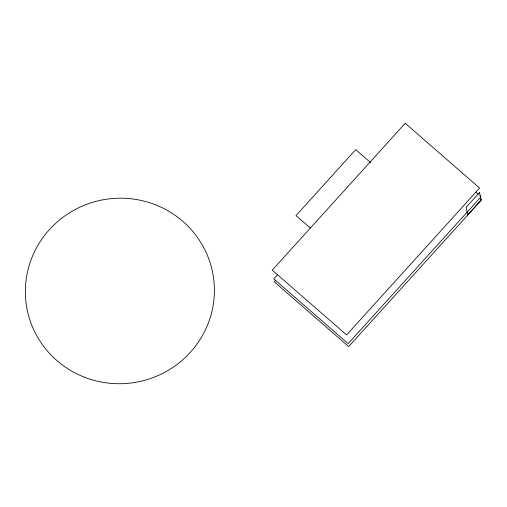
<?xml version="1.0" encoding="UTF-8"?>
<svg xmlns="http://www.w3.org/2000/svg" width="507" height="507" viewBox="0 0 507 507"><rect width="100%" height="100%" fill="white"/><g stroke="black" fill="none" stroke-linecap="round" stroke-linejoin="round"><path stroke-width="0.76" d="M277.475 274.775L273.767 278.869L348.151 343.632L481.13 196.735L479.939 195.702M275.878 280.073L274.287 281.829L348.67 346.585L481.65 199.695L480.459 198.655M475.775 192.077L478.152 194.149M370.592 162.589L355.718 149.635L295.999 215.595L310.284 228.03M405.213 123.277L272.227 270.168L346.611 334.924L479.597 188.034L405.213 123.277M479.578 192.457L466.282 207.148L467.65 214.924L480.953 200.233L479.578 192.457M84.872 377.366A94.575 92.711 -10 0 0 213.409 276.993A94.575 92.711 -10 0 0 61.328 218.523A94.575 92.711 -10 0 0 84.872 377.366"/></g></svg>
